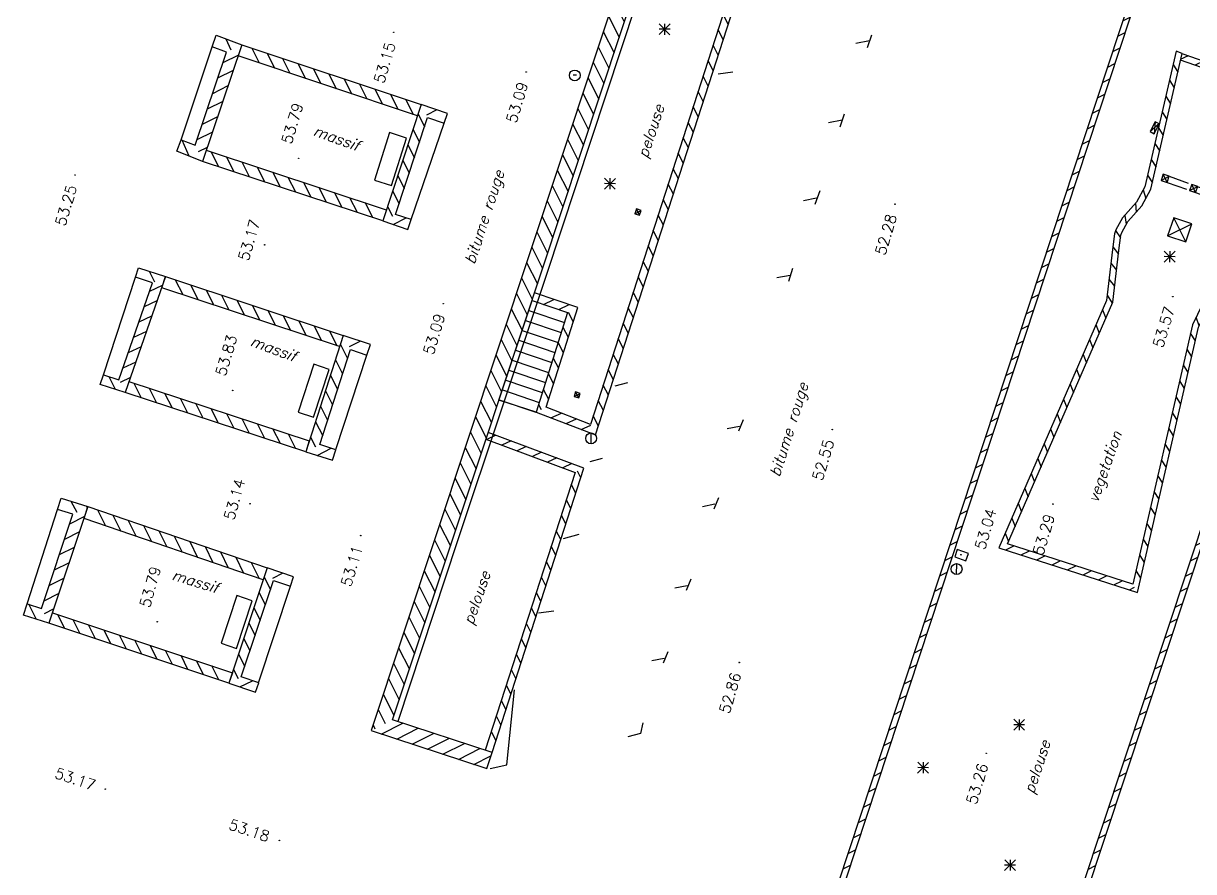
# Model space of a CAD drawing. Extents: x 661856 to 662117, y 6866905 to 6867165.
# Drawn here: x 661993.68 to 662036.92, y 6866997.62 to 6867028.97 of the extents above; entities that cross this region are included whole.
import ezdxf
from ezdxf.enums import TextEntityAlignment as Align

# ---------------------------------------------------------------- set-up
doc = ezdxf.new("R2010")
doc.units = 0
for name, pattern in [('CONTINU', [0]), ('PARALLEL', [0]), ('USTATION2', [1, 0.75, -0.25])]:
    doc.linetypes.add(name, pattern=pattern)
doc.layers.get('0').update_dxf_attribs({"linetype": 'CONTINUOUS'})
for name, color, linetype in [('ARBRES', 3, 'CONTINU'), ('BORDURE', 7, 'CONTINU'), ('COTE_ALTI', 8, 'CONTINU'), ('ESCALIER', 7, 'CONTINU'), ('LIGNE_DIVERS', 7, 'CONTINU'), ('MARQ-SOL', 6, 'CONTINU'), ('MUR', 7, 'CONTINU'), ('NOM_DE_VOIE', 7, 'CONTINU'), ('OBJET_DIVERS', 6, 'CONTINU'), ('OBJET_EAU', 4, 'CONTINU'), ('OUVRAGE_ART_DA', 7, 'CONTINU'), ('OUVRAGE_ART_PI', 7, 'CONTINU'), ('SIGNAL-VERTICA', 6, 'CONTINU')]:
    doc.layers.add(name, color=color, linetype=linetype)
doc.styles.add('COMPLEX', font='COMPLEX')
doc.styles.add('ITALIC', font='italic.shx', dxfattribs={"height": 0.6})
doc.styles.get("Standard").update_dxf_attribs({"font": 'ARIALUNI.ttf', "height": 2})

# ---------------------------------------------------------------- blocks, each defined once
blk = doc.blocks.new('*X91')
at = {"layer": 'LIGNE_DIVERS', "color": 7, "linetype": 'CONTINU'}
for p, q in [((610675.058, 133533), (610675.239, 133532.717)), ((610675.61, 133533.326), (610675.319, 133533.183)), ((610676.179, 133533.134), (610675.878, 133532.985)), ((610676.747, 133532.941), (610676.446, 133532.793)), ((610677.315, 133532.749), (610677.014, 133532.6)), ((610677.883, 133532.556), (610677.583, 133532.408)), ((610674.929, 133532.414), (610675.109, 133532.131)), ((610678.452, 133532.363), (610678.151, 133532.215)), ((610679.02, 133532.171), (610678.719, 133532.022)), ((610674.8, 133531.828), (610674.98, 133531.546)), ((610679.212, 133531.623), (610679.102, 133531.912)), ((610674.67, 133531.242), (610674.85, 133530.96)), ((610678.965, 133531.076), (610678.846, 133531.389)), ((610678.719, 133530.529), (610678.6, 133530.842)), ((610674.541, 133530.656), (610674.721, 133530.374)), ((610674.411, 133530.071), (610674.592, 133529.788)), ((610678.473, 133529.981), (610678.354, 133530.295)), ((610678.227, 133529.434), (610678.108, 133529.748)), ((610674.282, 133529.485), (610674.462, 133529.202)), ((610677.981, 133528.887), (610677.862, 133529.2)), ((610674.152, 133528.899), (610674.333, 133528.616)), ((610677.735, 133528.34), (610677.616, 133528.653)), ((610673.997, 133528.357), (610674.094, 133528.036)), ((610673.716, 133527.859), (610673.738, 133527.525)), ((610677.539, 133527.799), (610677.364, 133528.085)), ((610673.321, 133527.407), (610673.381, 133527.077)), ((610677.442, 133527.239), (610677.223, 133527.501)), ((610672.988, 133526.848), (610673.173, 133526.57)), ((610677.444, 133526.639), (610677.206, 133526.875)), ((610672.89, 133526.241), (610673.098, 133525.977)), ((610677.444, 133526.024), (610677.209, 133526.275)), ((610672.823, 133525.642), (610673.033, 133525.38)), ((610677.346, 133525.415), (610677.163, 133525.693)), ((610677.04, 133524.867), (610676.95, 133525.19)), ((610672.758, 133525.045), (610672.968, 133524.784)), ((610672.693, 133524.449), (610672.888, 133524.156)), ((610676.689, 133524.361), (610676.646, 133524.693)), ((610672.528, 133523.914), (610672.653, 133523.603)), ((610676.365, 133523.889), (610676.28, 133524.218)), ((610676.108, 133523.347), (610675.995, 133523.663)), ((610672.293, 133523.362), (610672.419, 133523.051)), ((610675.974, 133522.791), (610675.793, 133523.074)), ((610672.059, 133522.81), (610672.184, 133522.499)), ((610671.824, 133522.258), (610671.95, 133521.947)), ((610675.844, 133522.205), (610675.664, 133522.488)), ((610675.715, 133521.619), (610675.534, 133521.902)), ((610671.59, 133521.705), (610671.715, 133521.394)), ((610675.585, 133521.034), (610675.405, 133521.316)), ((610671.355, 133521.153), (610671.48, 133520.842)), ((610671.12, 133520.601), (610671.246, 133520.29)), ((610675.456, 133520.448), (610675.275, 133520.73)), ((610670.886, 133520.049), (610671.011, 133519.738)), ((610675.326, 133519.862), (610675.146, 133520.144)), ((610675.197, 133519.276), (610675.016, 133519.559)), ((610670.651, 133519.496), (610670.777, 133519.185)), ((610670.416, 133518.944), (610670.542, 133518.633)), ((610675.067, 133518.69), (610674.887, 133518.973)), ((610670.182, 133518.392), (610670.307, 133518.081)), ((610674.938, 133518.104), (610674.757, 133518.387)), ((610669.947, 133517.84), (610670.073, 133517.529)), ((610674.808, 133517.518), (610674.628, 133517.801)), ((610669.713, 133517.287), (610669.838, 133516.977)), ((610674.679, 133516.933), (610674.498, 133517.215)), ((610669.478, 133516.735), (610669.604, 133516.424)), ((610674.549, 133516.347), (610674.369, 133516.629)), ((610669.243, 133516.183), (610669.369, 133515.872)), ((610674.42, 133515.761), (610674.239, 133516.043)), ((610669.009, 133515.631), (610669.134, 133515.32)), ((610674.29, 133515.175), (610674.11, 133515.458)), ((610669.033, 133515.005), (610669.33, 133515.16)), ((610669.606, 133514.825), (610669.903, 133514.98)), ((610670.178, 133514.645), (610670.475, 133514.801)), ((610674.161, 133514.589), (610673.98, 133514.872)), ((610670.751, 133514.466), (610671.048, 133514.621)), ((610671.323, 133514.286), (610671.62, 133514.441)), ((610671.896, 133514.106), (610672.193, 133514.262)), ((610672.468, 133513.927), (610672.765, 133514.082)), ((610674.031, 133514.003), (610673.851, 133514.286)), ((610673.04, 133513.747), (610673.338, 133513.902)), ((610673.613, 133513.567), (610673.802, 133513.666))]:
    blk.add_line(p, q, dxfattribs=at)
blk = doc.blocks.new('*X135')
at = {"layer": 'MUR', "color": 7, "linetype": 'CONTINU'}
for p, q in [((610662.563, 133546.935), (610662.376, 133547.292)), ((610662.383, 133546.362), (610662.188, 133546.737)), ((610662.204, 133545.79), (610662.008, 133546.164)), ((610662.024, 133545.218), (610661.828, 133545.592)), ((610661.844, 133544.645), (610661.649, 133545.019)), ((610661.665, 133544.073), (610661.469, 133544.447)), ((610661.485, 133543.5), (610661.29, 133543.874)), ((610661.306, 133542.928), (610661.11, 133543.302)), ((610661.126, 133542.355), (610660.931, 133542.729)), ((610660.947, 133541.783), (610660.751, 133542.157)), ((610660.767, 133541.21), (610660.571, 133541.584)), ((610660.587, 133540.638), (610660.392, 133541.012)), ((610660.408, 133540.065), (610660.212, 133540.439)), ((610660.228, 133539.493), (610660.033, 133539.867)), ((610660.049, 133538.92), (610659.853, 133539.294)), ((610659.869, 133538.348), (610659.674, 133538.722)), ((610659.69, 133537.775), (610659.494, 133538.149)), ((610659.51, 133537.203), (610659.314, 133537.577)), ((610659.33, 133536.63), (610659.135, 133537.004)), ((610659.151, 133536.058), (610658.955, 133536.432)), ((610658.971, 133535.485), (610658.776, 133535.859)), ((610658.792, 133534.913), (610658.596, 133535.287)), ((610658.612, 133534.34), (610658.417, 133534.714)), ((610658.433, 133533.768), (610658.237, 133534.142)), ((610658.253, 133533.195), (610658.057, 133533.569)), ((610658.073, 133532.623), (610657.878, 133532.997)), ((610657.894, 133532.05), (610657.698, 133532.424)), ((610657.714, 133531.478), (610657.519, 133531.852)), ((610657.535, 133530.905), (610657.339, 133531.279)), ((610657.355, 133530.333), (610657.16, 133530.707)), ((610657.176, 133529.76), (610656.98, 133530.134)), ((610656.996, 133529.188), (610656.8, 133529.562)), ((610656.816, 133528.615), (610656.621, 133528.989)), ((610656.637, 133528.043), (610656.441, 133528.417)), ((610656.457, 133527.47), (610656.262, 133527.844)), ((610656.278, 133526.898), (610656.082, 133527.272)), ((610656.098, 133526.325), (610655.903, 133526.699)), ((610655.919, 133525.753), (610655.723, 133526.127)), ((610655.739, 133525.18), (610655.543, 133525.554)), ((610655.559, 133524.608), (610655.364, 133524.982)), ((610655.38, 133524.035), (610655.184, 133524.409)), ((610651.871, 133523.933), (610652.248, 133524.124)), ((610652.441, 133523.746), (610652.818, 133523.937)), ((610652.788, 133523.651), (610652.974, 133523.3)), ((610655.2, 133523.463), (610655.005, 133523.837)), ((610652.6, 133523.1), (610652.797, 133522.727)), ((610655.021, 133522.89), (610654.825, 133523.264)), ((610654.841, 133522.318), (610654.646, 133522.692)), ((610652.423, 133522.527), (610652.62, 133522.154)), ((610652.246, 133521.954), (610652.443, 133521.58)), ((610654.662, 133521.745), (610654.466, 133522.119)), ((610652.069, 133521.38), (610652.267, 133521.007)), ((610654.482, 133521.173), (610654.286, 133521.547)), ((610654.302, 133520.6), (610654.107, 133520.974)), ((610651.893, 133520.807), (610652.09, 133520.434)), ((610651.716, 133520.233), (610651.815, 133520.046)), ((610654.123, 133520.028), (610653.927, 133520.402)), ((610652.182, 133519.748), (610652.567, 133519.923)), ((610652.744, 133519.537), (610653.128, 133519.712)), ((610653.943, 133519.455), (610653.748, 133519.829)), ((610653.306, 133519.326), (610653.663, 133519.489))]:
    blk.add_line(p, q, dxfattribs=at)
blk = doc.blocks.new('*X136')
at = {"layer": 'MUR', "color": 7, "linetype": 'CONTINU'}
for p, q in [((610650.153, 133519.084), (610649.817, 133518.928)), ((610650.717, 133518.879), (610650.381, 133518.723)), ((610651.28, 133518.674), (610650.945, 133518.518)), ((610651.844, 133518.469), (610651.509, 133518.312)), ((610652.408, 133518.263), (610652.073, 133518.107)), ((610652.972, 133518.058), (610652.637, 133517.902)), ((610653.308, 133517.539), (610653.183, 133517.778)), ((610653.129, 133516.967), (610652.957, 133517.295)), ((610652.949, 133516.394), (610652.778, 133516.722)), ((610652.769, 133515.822), (610652.598, 133516.15)), ((610652.589, 133515.249), (610652.418, 133515.577)), ((610652.41, 133514.677), (610652.238, 133515.005)), ((610652.23, 133514.104), (610652.059, 133514.432)), ((610652.05, 133513.532), (610651.879, 133513.86)), ((610651.87, 133512.96), (610651.699, 133513.287)), ((610651.691, 133512.387), (610651.519, 133512.715)), ((610651.511, 133511.815), (610651.34, 133512.143)), ((610651.331, 133511.242), (610651.16, 133511.57)), ((610651.151, 133510.67), (610650.98, 133510.998)), ((610650.972, 133510.097), (610650.801, 133510.425)), ((610650.792, 133509.525), (610650.621, 133509.853)), ((610650.612, 133508.952), (610650.441, 133509.28)), ((610650.433, 133508.38), (610650.261, 133508.708)), ((610650.253, 133507.808), (610650.082, 133508.135))]:
    blk.add_line(p, q, dxfattribs=at)
blk = doc.blocks.new('*X137')
at = {"layer": 'MUR', "color": 7, "linetype": 'CONTINU'}
for p, q in [((610675.758, 133542.597), (610676.025, 133542.735)), ((610675.575, 133542.026), (610675.842, 133542.163)), ((610675.392, 133541.454), (610675.659, 133541.592)), ((610675.209, 133540.883), (610675.476, 133541.021)), ((610675.025, 133540.312), (610675.293, 133540.449)), ((610674.842, 133539.74), (610675.11, 133539.878)), ((610684.209, 133539.919), (610683.942, 133539.781)), ((610674.659, 133539.169), (610674.927, 133539.307)), ((610684.026, 133539.347), (610683.758, 133539.21)), ((610674.476, 133538.598), (610674.744, 133538.735)), ((610683.842, 133538.776), (610683.574, 133538.639)), ((610674.293, 133538.026), (610674.561, 133538.164)), ((610683.658, 133538.205), (610683.39, 133538.068)), ((610674.11, 133537.455), (610674.377, 133537.592)), ((610683.474, 133537.634), (610683.206, 133537.497)), ((610673.927, 133536.883), (610674.194, 133537.021)), ((610683.29, 133537.063), (610683.022, 133536.926)), ((610673.744, 133536.312), (610674.011, 133536.45)), ((610683.106, 133536.492), (610682.838, 133536.355)), ((610673.56, 133535.741), (610673.828, 133535.878)), ((610682.922, 133535.921), (610682.654, 133535.783)), ((610673.377, 133535.169), (610673.645, 133535.307)), ((610682.738, 133535.35), (610682.47, 133535.212)), ((610673.194, 133534.598), (610673.462, 133534.736)), ((610682.554, 133534.778), (610682.286, 133534.641)), ((610673.011, 133534.027), (610673.279, 133534.164)), ((610682.37, 133534.207), (610682.103, 133534.07)), ((610672.828, 133533.455), (610673.096, 133533.593)), ((610682.186, 133533.636), (610681.919, 133533.499)), ((610672.645, 133532.884), (610672.912, 133533.021)), ((610682.002, 133533.065), (610681.735, 133532.928)), ((610672.462, 133532.312), (610672.729, 133532.45)), ((610681.819, 133532.494), (610681.551, 133532.357)), ((610672.279, 133531.741), (610672.546, 133531.879)), ((610681.635, 133531.923), (610681.367, 133531.786)), ((610672.096, 133531.17), (610672.363, 133531.307)), ((610681.451, 133531.352), (610681.183, 133531.214)), ((610671.912, 133530.598), (610672.18, 133530.736)), ((610681.267, 133530.781), (610680.999, 133530.643)), ((610671.729, 133530.027), (610671.997, 133530.165)), ((610681.083, 133530.21), (610680.815, 133530.072)), ((610671.546, 133529.456), (610671.814, 133529.593)), ((610680.899, 133529.638), (610680.631, 133529.501)), ((610680.715, 133529.067), (610680.447, 133528.93)), ((610671.363, 133528.884), (610671.631, 133529.022)), ((610671.18, 133528.313), (610671.448, 133528.45)), ((610680.531, 133528.496), (610680.263, 133528.359)), ((610670.997, 133527.741), (610671.264, 133527.879)), ((610680.347, 133527.925), (610680.079, 133527.788)), ((610680.163, 133527.354), (610679.895, 133527.217)), ((610670.814, 133527.17), (610671.081, 133527.308)), ((610670.631, 133526.599), (610670.898, 133526.736)), ((610679.979, 133526.783), (610679.712, 133526.646)), ((610670.447, 133526.027), (610670.715, 133526.165)), ((610679.795, 133526.212), (610679.528, 133526.074)), ((610679.611, 133525.641), (610679.344, 133525.503)), ((610670.264, 133525.456), (610670.532, 133525.594)), ((610670.081, 133524.885), (610670.349, 133525.022)), ((610679.428, 133525.07), (610679.16, 133524.932)), ((610669.898, 133524.313), (610670.166, 133524.451)), ((610679.244, 133524.498), (610678.976, 133524.361)), ((610669.715, 133523.742), (610669.983, 133523.879)), ((610679.06, 133523.927), (610678.792, 133523.79)), ((610669.532, 133523.17), (610669.799, 133523.308)), ((610678.876, 133523.356), (610678.608, 133523.219)), ((610669.349, 133522.599), (610669.616, 133522.737)), ((610678.692, 133522.785), (610678.424, 133522.648)), ((610669.166, 133522.028), (610669.433, 133522.165)), ((610678.508, 133522.214), (610678.24, 133522.077)), ((610668.982, 133521.456), (610669.25, 133521.594)), ((610678.324, 133521.643), (610678.056, 133521.506)), ((610668.799, 133520.885), (610669.067, 133521.023)), ((610678.14, 133521.072), (610677.872, 133520.934)), ((610668.616, 133520.314), (610668.884, 133520.451)), ((610677.956, 133520.501), (610677.688, 133520.363)), ((610668.433, 133519.742), (610668.701, 133519.88)), ((610677.772, 133519.929), (610677.505, 133519.792)), ((610668.25, 133519.171), (610668.518, 133519.309)), ((610677.588, 133519.358), (610677.321, 133519.221)), ((610668.067, 133518.599), (610668.334, 133518.737)), ((610677.404, 133518.787), (610677.137, 133518.65)), ((610667.884, 133518.028), (610668.151, 133518.166)), ((610677.221, 133518.216), (610676.953, 133518.079)), ((610667.701, 133517.457), (610667.968, 133517.594)), ((610677.037, 133517.645), (610676.769, 133517.508)), ((610667.518, 133516.885), (610667.785, 133517.023)), ((610676.853, 133517.074), (610676.585, 133516.937)), ((610667.334, 133516.314), (610667.602, 133516.452)), ((610676.669, 133516.503), (610676.401, 133516.365)), ((610667.151, 133515.743), (610667.419, 133515.88)), ((610676.485, 133515.932), (610676.217, 133515.794)), ((610666.968, 133515.171), (610667.236, 133515.309)), ((610676.301, 133515.361), (610676.033, 133515.223)), ((610666.785, 133514.6), (610667.053, 133514.738)), ((610676.117, 133514.789), (610675.849, 133514.652)), ((610666.602, 133514.028), (610666.87, 133514.166)), ((610675.933, 133514.218), (610675.665, 133514.081)), ((610666.419, 133513.457), (610666.686, 133513.595)), ((610675.749, 133513.647), (610675.481, 133513.51)), ((610675.565, 133513.076), (610675.297, 133512.939)), ((610666.236, 133512.886), (610666.503, 133513.023)), ((610666.053, 133512.314), (610666.32, 133512.452)), ((610675.381, 133512.505), (610675.114, 133512.368)), ((610665.869, 133511.743), (610666.137, 133511.881)), ((610675.197, 133511.934), (610674.93, 133511.797)), ((610675.013, 133511.363), (610674.746, 133511.225)), ((610665.686, 133511.172), (610665.954, 133511.309)), ((610665.503, 133510.6), (610665.771, 133510.738)), ((610674.83, 133510.792), (610674.562, 133510.654)), ((610665.32, 133510.029), (610665.588, 133510.167)), ((610674.646, 133510.221), (610674.378, 133510.083)), ((610674.462, 133509.649), (610674.194, 133509.512)), ((610665.137, 133509.457), (610665.405, 133509.595)), ((610664.954, 133508.886), (610665.221, 133509.024)), ((610674.278, 133509.078), (610674.01, 133508.941)), ((610664.771, 133508.315), (610665.038, 133508.452)), ((610674.094, 133508.507), (610673.826, 133508.37)), ((610664.588, 133507.743), (610664.855, 133507.881)), ((610673.91, 133507.936), (610673.642, 133507.799)), ((610664.405, 133507.172), (610664.672, 133507.31)), ((610673.726, 133507.365), (610673.458, 133507.228)), ((610664.221, 133506.601), (610664.489, 133506.738)), ((610673.542, 133506.794), (610673.274, 133506.656)), ((610664.038, 133506.029), (610664.306, 133506.167)), ((610673.358, 133506.223), (610673.09, 133506.085)), ((610663.855, 133505.458), (610664.123, 133505.596)), ((610673.174, 133505.652), (610672.907, 133505.514)), ((610663.672, 133504.886), (610663.94, 133505.024)), ((610672.99, 133505.08), (610672.723, 133504.943)), ((610663.489, 133504.315), (610663.756, 133504.453)), ((610672.806, 133504.509), (610672.539, 133504.372)), ((610663.306, 133503.744), (610663.573, 133503.881)), ((610672.623, 133503.938), (610672.355, 133503.801)), ((610663.123, 133503.172), (610663.39, 133503.31)), ((610672.439, 133503.367), (610672.171, 133503.23)), ((610663.164, 133502.547), (610663.09, 133502.692)), ((610672.255, 133502.796), (610671.987, 133502.659)), ((610663.735, 133502.362), (610663.598, 133502.63)), ((610664.306, 133502.178), (610664.169, 133502.446)), ((610664.876, 133501.993), (610664.739, 133502.261)), ((610665.447, 133501.808), (610665.31, 133502.076)), ((610666.018, 133501.623), (610665.881, 133501.891)), ((610672.071, 133502.225), (610671.803, 133502.088)), ((610666.589, 133501.439), (610666.452, 133501.707)), ((610667.16, 133501.254), (610667.023, 133501.522)), ((610671.887, 133501.654), (610671.619, 133501.516)), ((610667.731, 133501.069), (610667.594, 133501.337)), ((610668.301, 133500.884), (610668.165, 133501.152)), ((610668.872, 133500.7), (610668.735, 133500.968)), ((610671.703, 133501.083), (610671.435, 133500.945)), ((610669.443, 133500.515), (610669.306, 133500.783)), ((610670.014, 133500.33), (610669.877, 133500.598)), ((610670.585, 133500.145), (610670.448, 133500.413)), ((610671.156, 133499.96), (610671.019, 133500.228)), ((610671.519, 133500.512), (610671.251, 133500.374))]:
    blk.add_line(p, q, dxfattribs=at)
blk = doc.blocks.new('*X168')
at = {"layer": 'MUR', "color": 7, "linetype": 'CONTINU'}
for p, q in [((610658.598, 133548.32), (610659.001, 133547.532)), ((610658.414, 133547.749), (610658.817, 133546.961)), ((610658.23, 133547.178), (610658.633, 133546.39)), ((610658.046, 133546.607), (610658.449, 133545.819)), ((610657.862, 133546.036), (610658.265, 133545.248)), ((610657.678, 133545.464), (610658.081, 133544.676)), ((610657.494, 133544.893), (610657.897, 133544.105)), ((610657.31, 133544.322), (610657.713, 133543.534)), ((610657.126, 133543.751), (610657.529, 133542.963)), ((610656.942, 133543.18), (610657.345, 133542.392)), ((610656.758, 133542.609), (610657.161, 133541.821)), ((610656.574, 133542.038), (610656.977, 133541.25)), ((610656.39, 133541.467), (610656.793, 133540.679)), ((610656.206, 133540.896), (610656.609, 133540.108)), ((610656.022, 133540.325), (610656.425, 133539.537)), ((610655.838, 133539.754), (610656.241, 133538.966)), ((610655.654, 133539.182), (610656.057, 133538.394)), ((610655.47, 133538.611), (610655.873, 133537.823)), ((610655.286, 133538.04), (610655.689, 133537.252)), ((610655.102, 133537.469), (610655.505, 133536.681)), ((610654.918, 133536.898), (610655.321, 133536.11)), ((610654.734, 133536.327), (610655.137, 133535.539)), ((610654.549, 133535.756), (610654.953, 133534.968)), ((610654.365, 133535.185), (610654.769, 133534.397)), ((610654.181, 133534.614), (610654.585, 133533.826)), ((610653.997, 133534.043), (610654.401, 133533.255)), ((610653.813, 133533.472), (610654.217, 133532.684)), ((610653.629, 133532.901), (610654.033, 133532.113)), ((610653.445, 133532.33), (610653.849, 133531.541)), ((610653.261, 133531.758), (610653.665, 133530.97)), ((610653.077, 133531.187), (610653.481, 133530.399)), ((610652.893, 133530.616), (610653.297, 133529.828)), ((610652.709, 133530.045), (610653.113, 133529.257)), ((610652.525, 133529.474), (610652.929, 133528.686)), ((610652.341, 133528.903), (610652.745, 133528.115)), ((610652.157, 133528.332), (610652.561, 133527.544)), ((610651.973, 133527.761), (610652.377, 133526.973)), ((610651.789, 133527.19), (610652.193, 133526.402)), ((610651.605, 133526.619), (610652.009, 133525.831)), ((610651.421, 133526.048), (610651.825, 133525.26)), ((610651.237, 133525.477), (610651.64, 133524.689)), ((610651.053, 133524.906), (610651.456, 133524.118)), ((610650.868, 133524.334), (610651.272, 133523.546)), ((610650.684, 133523.763), (610651.088, 133522.975)), ((610650.5, 133523.192), (610650.904, 133522.404)), ((610650.316, 133522.621), (610650.72, 133521.833)), ((610650.132, 133522.05), (610650.536, 133521.262)), ((610649.948, 133521.479), (610650.352, 133520.691)), ((610649.764, 133520.908), (610650.168, 133520.12)), ((610649.58, 133520.337), (610649.984, 133519.549)), ((610649.396, 133519.766), (610649.8, 133518.978)), ((610649.212, 133519.195), (610649.616, 133518.407)), ((610649.028, 133518.624), (610649.431, 133517.836)), ((610648.843, 133518.053), (610649.247, 133517.265)), ((610648.659, 133517.482), (610649.062, 133516.694)), ((610648.474, 133516.911), (610648.877, 133516.123)), ((610648.29, 133516.34), (610648.693, 133515.552)), ((610648.105, 133515.77), (610648.508, 133514.981)), ((610647.921, 133515.199), (610648.324, 133514.41)), ((610647.736, 133514.628), (610648.139, 133513.839)), ((610647.551, 133514.057), (610647.955, 133513.268)), ((610647.367, 133513.486), (610647.77, 133512.698)), ((610647.182, 133512.915), (610647.585, 133512.127)), ((610646.998, 133512.344), (610647.401, 133511.556)), ((610646.813, 133511.773), (610647.216, 133510.985)), ((610646.629, 133511.202), (610647.032, 133510.414)), ((610646.444, 133510.631), (610646.847, 133509.843)), ((610646.259, 133510.06), (610646.663, 133509.272)), ((610646.075, 133509.49), (610646.478, 133508.701)), ((610645.89, 133508.919), (610646.157, 133508.397)), ((610645.706, 133508.348), (610645.78, 133508.203)), ((610646.015, 133508.008), (610646.802, 133508.414)), ((610646.586, 133507.825), (610647.373, 133508.232)), ((610647.158, 133507.643), (610647.945, 133508.049)), ((610647.73, 133507.461), (610648.516, 133507.867)), ((610648.301, 133507.278), (610649.088, 133507.684)), ((610648.873, 133507.096), (610649.66, 133507.502)), ((610649.444, 133506.913), (610650.074, 133507.239))]:
    blk.add_line(p, q, dxfattribs=at)
blk = doc.blocks.new('*X169')
at = {"layer": 'MUR', "color": 7, "linetype": 'CONTINU'}
for p, q in [((610634.284, 133511.804), (610634.022, 133512.314)), ((610634.855, 133511.62), (610634.594, 133512.13)), ((610635.426, 133511.436), (610635.165, 133511.946)), ((610635.997, 133511.252), (610635.736, 133511.762)), ((610636.568, 133511.068), (610636.307, 133511.578)), ((610637.139, 133510.884), (610636.878, 133511.394)), ((610637.71, 133510.7), (610637.449, 133511.21)), ((610638.281, 133510.516), (610638.02, 133511.026)), ((610638.852, 133510.332), (610638.591, 133510.842)), ((610639.423, 133510.148), (610639.162, 133510.658)), ((610639.994, 133509.964), (610639.733, 133510.474))]:
    blk.add_line(p, q, dxfattribs=at)
blk = doc.blocks.new('*X170')
at = {"layer": 'MUR', "color": 7, "linetype": 'CONTINU'}
for p, q in [((610641.64, 133513.773), (610641.872, 133513.319)), ((610642.327, 133513.916), (610641.943, 133513.725)), ((610641.456, 133513.202), (610641.688, 133512.748)), ((610641.271, 133512.631), (610641.504, 133512.177)), ((610641.087, 133512.06), (610641.319, 133511.606)), ((610640.902, 133511.489), (610641.135, 133511.035)), ((610640.718, 133510.918), (610640.95, 133510.464)), ((610640.534, 133510.347), (610640.705, 133510.012)), ((610640.777, 133509.708), (610641.233, 133509.937))]:
    blk.add_line(p, q, dxfattribs=at)
blk = doc.blocks.new('*X171')
at = {"layer": 'MUR', "color": 7, "linetype": 'CONTINU'}
for p, q in [((610635.458, 133516.201), (610635.753, 133515.612)), ((610636.028, 133516.012), (610636.323, 133515.423)), ((610636.597, 133515.823), (610636.892, 133515.234)), ((610637.166, 133515.633), (610637.461, 133515.044)), ((610637.736, 133515.444), (610638.031, 133514.855)), ((610638.305, 133515.255), (610638.6, 133514.666)), ((610638.875, 133515.066), (610639.17, 133514.477)), ((610639.444, 133514.876), (610639.739, 133514.287)), ((610640.013, 133514.687), (610640.308, 133514.098)), ((610640.583, 133514.498), (610640.878, 133513.909)), ((610641.152, 133514.308), (610641.447, 133513.72))]:
    blk.add_line(p, q, dxfattribs=at)
blk = doc.blocks.new('*X172')
at = {"layer": 'MUR', "color": 7, "linetype": 'CONTINU'}
for p, q in [((610634.473, 133516.512), (610634.69, 133516.104)), ((610635.047, 133516.337), (610635.066, 133516.299)), ((610634.984, 133515.95), (610634.429, 133515.667)), ((610634.798, 133515.379), (610634.243, 133515.096)), ((610634.613, 133514.808), (610634.058, 133514.525)), ((610634.428, 133514.238), (610633.872, 133513.955)), ((610634.242, 133513.667), (610633.687, 133513.384)), ((610634.057, 133513.096), (610633.501, 133512.813)), ((610633.243, 133512.137), (610632.956, 133512.69)), ((610633.871, 133512.526), (610633.517, 133512.345))]:
    blk.add_line(p, q, dxfattribs=at)
blk = doc.blocks.new('*X173')
at = {"layer": 'MUR', "color": 7, "linetype": 'CONTINU'}
for p, q in [((610637.049, 133520.348), (610636.771, 133520.886)), ((610637.621, 133520.166), (610637.342, 133520.704)), ((610638.192, 133519.983), (610637.914, 133520.522)), ((610638.764, 133519.801), (610638.486, 133520.34)), ((610639.335, 133519.619), (610639.057, 133520.157)), ((610639.907, 133519.437), (610639.629, 133519.975)), ((610640.479, 133519.254), (610640.201, 133519.793)), ((610641.05, 133519.072), (610640.772, 133519.611)), ((610641.622, 133518.89), (610641.344, 133519.428)), ((610642.194, 133518.708), (610641.916, 133519.246)), ((610642.765, 133518.525), (610642.487, 133519.064))]:
    blk.add_line(p, q, dxfattribs=at)
blk = doc.blocks.new('*X174')
at = {"layer": 'MUR', "color": 7, "linetype": 'CONTINU'}
for p, q in [((610644.381, 133522.391), (610644.651, 133521.875)), ((610645.119, 133522.517), (610644.701, 133522.307)), ((610644.202, 133521.819), (610644.472, 133521.302)), ((610644.022, 133521.246), (610644.293, 133520.73)), ((610643.843, 133520.673), (610644.113, 133520.157)), ((610643.664, 133520.101), (610643.934, 133519.585)), ((610643.485, 133519.528), (610643.755, 133519.012)), ((610643.305, 133518.956), (610643.493, 133518.598)), ((610643.556, 133518.279), (610644.07, 133518.554))]:
    blk.add_line(p, q, dxfattribs=at)
blk = doc.blocks.new('*X175')
at = {"layer": 'MUR', "color": 7, "linetype": 'CONTINU'}
for p, q in [((610638.257, 133524.73), (610638.539, 133524.18)), ((610638.828, 133524.546), (610639.11, 133523.996)), ((610639.399, 133524.363), (610639.681, 133523.813)), ((610639.97, 133524.179), (610640.252, 133523.629)), ((610640.541, 133523.995), (610640.824, 133523.445)), ((610641.113, 133523.812), (610641.395, 133523.262)), ((610641.684, 133523.628), (610641.966, 133523.078)), ((610642.255, 133523.444), (610642.537, 133522.894)), ((610642.826, 133523.261), (610643.109, 133522.711)), ((610643.397, 133523.077), (610643.68, 133522.527)), ((610643.969, 133522.893), (610644.251, 133522.343))]:
    blk.add_line(p, q, dxfattribs=at)
blk = doc.blocks.new('*X176')
at = {"layer": 'MUR', "color": 7, "linetype": 'CONTINU'}
for p, q in [((610637.293, 133525.036), (610637.496, 133524.646)), ((610637.781, 133524.516), (610637.311, 133524.283)), ((610637.589, 133523.947), (610637.12, 133523.714)), ((610637.398, 133523.379), (610636.929, 133523.146)), ((610637.207, 133522.81), (610636.737, 133522.577)), ((610637.015, 133522.241), (610636.546, 133522.008)), ((610636.824, 133521.673), (610636.354, 133521.44)), ((610636.089, 133520.656), (610635.851, 133521.123)), ((610636.632, 133521.104), (610636.254, 133520.916))]:
    blk.add_line(p, q, dxfattribs=at)
blk = doc.blocks.new('*X177')
at = {"layer": 'MUR', "color": 7, "linetype": 'CONTINU'}
for p, q in [((610639.827, 133528.92), (610639.546, 133529.467)), ((610640.399, 133528.736), (610640.118, 133529.283)), ((610640.97, 133528.552), (610640.689, 133529.099)), ((610641.541, 133528.368), (610641.26, 133528.916)), ((610642.112, 133528.185), (610641.831, 133528.732)), ((610642.683, 133528.001), (610642.402, 133528.548)), ((610643.254, 133527.817), (610642.974, 133528.365)), ((610643.826, 133527.634), (610643.545, 133528.181)), ((610644.397, 133527.45), (610644.116, 133527.997)), ((610644.968, 133527.266), (610644.687, 133527.813)), ((610645.539, 133527.083), (610645.258, 133527.63))]:
    blk.add_line(p, q, dxfattribs=at)
blk = doc.blocks.new('*X178')
at = {"layer": 'MUR', "color": 7, "linetype": 'CONTINU'}
for p, q in [((610647.176, 133530.934), (610647.421, 133530.458)), ((610647.875, 133531.084), (610647.485, 133530.888)), ((610646.993, 133530.363), (610647.238, 133529.887)), ((610646.81, 133529.791), (610647.055, 133529.315)), ((610646.627, 133529.22), (610646.872, 133528.744)), ((610646.444, 133528.649), (610646.689, 133528.172)), ((610646.261, 133528.077), (610646.506, 133527.601)), ((610646.078, 133527.506), (610646.262, 133527.149)), ((610646.296, 133526.84), (610646.773, 133527.085))]:
    blk.add_line(p, q, dxfattribs=at)
blk = doc.blocks.new('*X179')
at = {"layer": 'MUR', "color": 7, "linetype": 'CONTINU'}
for p, q in [((610641.01, 133533.314), (610641.29, 133532.765)), ((610641.581, 133533.129), (610641.861, 133532.579)), ((610642.151, 133532.944), (610642.432, 133532.394)), ((610642.722, 133532.759), (610643.003, 133532.209)), ((610643.293, 133532.574), (610643.573, 133532.024)), ((610643.864, 133532.389), (610644.144, 133531.839)), ((610644.434, 133532.204), (610644.715, 133531.654)), ((610645.005, 133532.019), (610645.286, 133531.469)), ((610645.576, 133531.834), (610645.856, 133531.284)), ((610646.147, 133531.648), (610646.427, 133531.099)), ((610646.717, 133531.463), (610646.998, 133530.914))]:
    blk.add_line(p, q, dxfattribs=at)
blk = doc.blocks.new('*X180')
at = {"layer": 'MUR', "color": 7, "linetype": 'CONTINU'}
for p, q in [((610640.052, 133533.648), (610640.245, 133533.236)), ((610640.616, 133533.443), (610640.626, 133533.422)), ((610640.52, 133533.045), (610639.948, 133532.756)), ((610640.333, 133532.475), (610639.761, 133532.186)), ((610640.146, 133531.905), (610639.574, 133531.616)), ((610639.959, 133531.335), (610639.387, 133531.046)), ((610639.772, 133530.765), (610639.2, 133530.476)), ((610639.584, 133530.195), (610639.012, 133529.906)), ((610638.729, 133529.302), (610638.466, 133529.887)), ((610639.397, 133529.625), (610639.065, 133529.457))]:
    blk.add_line(p, q, dxfattribs=at)
blk = doc.blocks.new('P21200')
blk.add_line((0, -1), (0, 1))
blk.add_circle((0, 0), 1)
blk = doc.blocks.new('P21100', base_point=(1, 1))
blk.add_circle((1, 1), 1)
blk.add_text('-', height=2.15).set_placement((0.5, 0.25), (1.5, 0.25), align=Align.ALIGNED)
blk = doc.blocks.new('P30500')
at = {"color": 0}
blk.add_circle((0, 0), 0.05, dxfattribs=at)
blk.add_attdef('COTE30500', text='', height=0.3).set_placement((-0.3, -0.15), align=Align.RIGHT)
blk = doc.blocks.new('P30300')
at = {"color": 0}
blk.add_circle((0, 0), 0.05, dxfattribs=at)
blk.add_attdef('COTE30300', (0.3, -0.6), '', height=0.3)
blk = doc.blocks.new('P30100')
at = {"color": 0}
blk.add_circle((0, 0), 0.05, dxfattribs=at)
blk.add_attdef('COTE30100', (0.3, 0.3), '', height=0.3)
blk = doc.blocks.new('P30700')
at = {"color": 0}
blk.add_circle((0, 0), 0.05, dxfattribs=at)
blk.add_attdef('COTE30700', text='', height=0.3).set_placement((0, 0.3), align=Align.CENTER)
blk = doc.blocks.new('P23000')
at = {"color": 3}
for p, q in [((-1, 1), (1, -1)), ((1, 1), (-1, -1)), ((1, 0), (-1, 0)), ((0, 1), (0, -1))]:
    blk.add_line(p, q, dxfattribs=at)
blk = doc.blocks.new('P29600')
blk.add_lwpolyline([(0, 0), (1, 0), (1, 1), (0, 1), (0, 0), (1, 1), (0, 1), (1, 0)])
blk = doc.blocks.new('P23800')
for p, q in [((0, 0.497), (0, 0)), ((0.999, 0.497), (0, 0.497)), ((0.999, 0), (0.999, 0.497)), ((0, 0), (0.999, 0))]:
    blk.add_line(p, q)
blk = doc.blocks.new('P20900')
for p, q in [((0.999, 0), (0, 0.497)), ((0, 0), (0.999, 0.497)), ((0, 0.497), (0, 0)), ((0.999, 0.497), (0, 0.497)), ((0, 0), (0.999, 0)), ((0.999, 0), (0.999, 0.497))]:
    blk.add_line(p, q)

msp = doc.modelspace()

# ---------------------------------------------------------------- linework, layer by layer
at = {"layer": 'BORDURE', "color": 7, "linetype": 'CONTINUOUS'}
for points in [[(662007.52, 6867003.187), (662009.716, 6867009.816), (662013, 6867019.665), (662020.737, 6867043.06)], [(661999.506, 6867024.663), (662000.655, 6867028.101)], [(662008.004, 6867021.715), (662009.227, 6867025.276)], [(661996.636, 6867015.979), (661997.82, 6867019.584)], [(662005.224, 6867013.218), (662006.366, 6867016.703)], [(661993.811, 6867007.521), (661994.934, 6867011.005)], [(662002.368, 6867004.596), (662003.545, 6867008.167)]]:
    msp.add_lwpolyline(points, dxfattribs=at)
at = {"layer": 'ESCALIER', "color": 7, "linetype": 'CONTINU'}
for p, q in [((662011.25, 6867015.039), (662012.47, 6867018.725)), ((662012.348, 6867018.358), (662013.669, 6867017.913)), ((662012.47, 6867018.725), (662013.786, 6867018.282)), ((662012.227, 6867017.991), (662013.552, 6867017.544)), ((662013.786, 6867018.282), (662012.618, 6867014.606)), ((662012.105, 6867017.623), (662013.435, 6867017.176)), ((662011.984, 6867017.256), (662013.317, 6867016.807)), ((662011.862, 6867016.889), (662013.2, 6867016.439)), ((662011.741, 6867016.522), (662013.083, 6867016.07)), ((662011.498, 6867015.788), (662012.849, 6867015.333)), ((662011.619, 6867016.155), (662012.966, 6867015.701)), ((662011.376, 6867015.42), (662012.732, 6867014.964)), ((662012.618, 6867014.606), (662011.25, 6867015.039)), ((662011.255, 6867015.053), (662012.615, 6867014.596))]:
    msp.add_line(p, q, dxfattribs=at)
at = {"layer": 'LIGNE_DIVERS', "color": 7, "linetype": 'CONTINUOUS'}
for points in [[(662035.118, 6867022.932), (662034.81, 6867022.366), (662034.295, 6867021.787), (662034.041, 6867021.337), (662033.998, 6867021.185), (662033.917, 6867020.609), (662033.695, 6867018.723), (662029.723, 6867009.59), (662034.846, 6867007.935), (662037.103, 6867017.747), (662037.45, 6867018.462), (662037.959, 6867019.11), (662038.375, 6867019.83), (662038.419, 6867019.981), (662038.486, 6867020.479), (662038.492, 6867021.825), (662038.65, 6867022.456), (662040.491, 6867026.456), (662036.495, 6867027.848)], [(662036.492, 6867027.85), (662036.269, 6867027.937)], [(662036.417, 6867027.624), (662040.166, 6867026.318), (662038.426, 6867022.534), (662038.255, 6867021.855), (662038.25, 6867020.495), (662038.187, 6867020.03), (662038.156, 6867019.924), (662037.762, 6867019.244), (662037.248, 6867018.587), (662036.878, 6867017.826), (662034.673, 6867008.24), (662030.044, 6867009.736), (662033.927, 6867018.66), (662034.152, 6867020.579), (662034.231, 6867021.136), (662034.261, 6867021.245), (662034.489, 6867021.648), (662035.005, 6867022.229), (662035.342, 6867022.847)]]:
    msp.add_lwpolyline(points, dxfattribs=at)
at = {"layer": 'LIGNE_DIVERS', "color": 7, "linetype": 'PARALLEL'}
for points in [[(662036.269, 6867027.937), (662035.118, 6867022.932)], [(662035.342, 6867022.847), (662036.492, 6867027.85)]]:
    msp.add_lwpolyline(points, dxfattribs=at)
at = {"layer": 'MARQ-SOL', "color": 6, "linetype": 'CONTINUOUS'}
for points in [[(662024.943, 6867028.326), (662024.44, 6867028.218)], [(662024.871, 6867028.073), (662025.027, 6867028.55)], [(662019.345, 6867027.103), (662019.89, 6867027.176)], [(662023.932, 6867025.396), (662023.429, 6867025.289)], [(662023.86, 6867025.144), (662024.016, 6867025.621)], [(662022.93, 6867022.285), (662023.114, 6867022.787)], [(662022.987, 6867022.504), (662022.501, 6867022.412)], [(662022.007, 6867019.655), (662021.519, 6867019.566)], [(662021.962, 6867019.444), (662022.11, 6867019.916)], [(662015.54, 6867015.575), (662016.016, 6867015.691)], [(662020.135, 6867014.073), (662019.676, 6867013.981)], [(662020.114, 6867013.906), (662020.281, 6867014.327)], [(662014.621, 6867012.775), (662015.073, 6867012.903)], [(662019.204, 6867011.031), (662019.372, 6867011.452)], [(662019.226, 6867011.198), (662018.767, 6867011.106)], [(662013.634, 6867009.935), (662014.214, 6867010.092)], [(662018.179, 6867008.021), (662018.347, 6867008.441)], [(662018.201, 6867008.188), (662017.742, 6867008.096)], [(662012.714, 6867007.183), (662013.273, 6867007.261)], [(662017.351, 6867005.504), (662016.892, 6867005.412)], [(662017.329, 6867005.337), (662017.497, 6867005.758)], [(662010.924, 6867001.439), (662011.539, 6867001.575), (662011.819, 6867004.342)], [(662016.569, 6867003.115), (662016.476, 6867002.728), (662016.016, 6867002.598)]]:
    msp.add_lwpolyline(points, dxfattribs=at)
at = {"layer": 'MUR', "color": 7, "linetype": 'PARALLEL'}
for points in [[(662019.913, 6867043.169), (662015.876, 6867030.996), (662010.078, 6867013.517), (662006.523, 6867002.832), (662010.798, 6867001.428)], [(662010.993, 6867002.023), (662007.315, 6867003.23), (662010.672, 6867013.32), (662016.471, 6867030.799), (662020.517, 6867043)], [(662012.47, 6867018.725), (662013.786, 6867018.282), (662012.618, 6867014.606), (662014.821, 6867013.759), (662023.869, 6867041.763)], [(662023.584, 6867041.855), (662014.635, 6867014.15), (662012.988, 6867014.784), (662014.159, 6867018.47), (662012.558, 6867019.01)], [(662045.522, 6867034.757), (662032.141, 6866994.39), (662023.785, 6866997.174), (662037.098, 6867037.524)], [(662037.3, 6867037.458), (662024.053, 6866997.308), (662032.006, 6866994.659), (662045.321, 6867034.829)], [(662000.803, 6867028.53), (662001.751, 6867028.177), (662000.296, 6867023.869), (661999.342, 6867024.241)], [(661999.507, 6867024.664), (662000.018, 6867024.464), (662001.18, 6867027.906), (662000.655, 6867028.101)], [(662001.751, 6867028.177), (662008.371, 6867025.967)], [(662008.233, 6867025.553), (662001.612, 6867027.763)], [(662009.345, 6867025.636), (662008.371, 6867025.967), (662006.953, 6867021.665), (662007.887, 6867021.357)], [(662008.006, 6867021.717), (662007.432, 6867021.906), (662008.611, 6867025.485), (662009.227, 6867025.276)], [(662000.433, 6867024.282), (662007.087, 6867022.079)], [(662006.953, 6867021.665), (662000.296, 6867023.869)], [(661997.926, 6867019.939), (661998.923, 6867019.616), (661997.437, 6867015.322), (661996.519, 6867015.629)], [(661996.636, 6867015.98), (661997.207, 6867015.79), (661998.449, 6867019.38), (661997.82, 6867019.584)], [(662005.361, 6867017.025), (661998.788, 6867019.2)], [(661998.923, 6867019.616), (662005.498, 6867017.439)], [(662006.504, 6867017.097), (662005.498, 6867017.439), (662004.11, 6867013.132), (662005.099, 6867012.822)], [(662005.222, 6867013.215), (662004.629, 6867013.401), (662005.762, 6867016.914), (662006.368, 6867016.708)], [(662004.11, 6867013.132), (661997.437, 6867015.322)], [(661997.57, 6867015.729), (662004.241, 6867013.54)], [(662010.759, 6867013.609), (662014.065, 6867012.374), (662010.745, 6867002.106)], [(662010.993, 6867002.024), (662014.391, 6867012.531), (662010.85, 6867013.855)], [(661995.075, 6867011.423), (661996.062, 6867011.112), (661994.619, 6867006.798), (661993.677, 6867007.105)], [(661993.813, 6867007.524), (661994.34, 6867007.352), (661995.502, 6867010.826), (661994.934, 6867011.005)], [(661996.062, 6867011.112), (662002.688, 6867008.846)], [(662002.537, 6867008.405), (661995.923, 6867010.667)], [(662003.658, 6867008.512), (662002.688, 6867008.846), (662001.273, 6867004.591), (662002.253, 6867004.257)], [(662002.37, 6867004.598), (662001.728, 6867004.816), (662002.915, 6867008.386), (662003.547, 6867008.169)], [(661994.746, 6867007.182), (662001.405, 6867004.974)], [(662001.273, 6867004.591), (661994.619, 6867006.798)]]:
    msp.add_lwpolyline(points, dxfattribs=at)
at = {"layer": 'MUR', "color": 7, "linetype": 'CONTINUOUS'}
for points in [[(662000.655, 6867028.101), (662000.803, 6867028.53)], [(662009.227, 6867025.276), (662009.345, 6867025.636)], [(661999.342, 6867024.241), (661999.507, 6867024.664)], [(662007.887, 6867021.357), (662008.006, 6867021.717)], [(661997.82, 6867019.584), (661997.926, 6867019.939)], [(661998.788, 6867019.2), (661998.923, 6867019.616)], [(662006.368, 6867016.708), (662006.504, 6867017.097)], [(661996.519, 6867015.629), (661996.636, 6867015.98)], [(662004.241, 6867013.54), (662004.11, 6867013.132)], [(662005.099, 6867012.822), (662005.222, 6867013.215)], [(661994.934, 6867011.005), (661995.075, 6867011.423)], [(661995.923, 6867010.667), (661996.062, 6867011.112)], [(662003.547, 6867008.169), (662003.658, 6867008.512)], [(661993.677, 6867007.105), (661993.813, 6867007.524)], [(662001.405, 6867004.974), (662001.273, 6867004.591)], [(662002.253, 6867004.257), (662002.37, 6867004.598)], [(662010.798, 6867001.428), (662010.993, 6867002.023)]]:
    msp.add_lwpolyline(points, dxfattribs=at)
at = {"layer": 'SIGNAL-VERTICA', "color": 6, "linetype": 'USTATION2'}
for points in [[(662035.944, 6867023.092), (662038.009, 6867022.348)], [(662036.015, 6867023.32), (662038.088, 6867022.569)]]:
    msp.add_lwpolyline(points, dxfattribs=at)

# ---------------------------------------------------------------- block references
at = {"layer": 'ARBRES', "color": 3, "linetype": 'CONTINU', "xscale": 0.1999999999095632, "yscale": 0.1999999999095632, "rotation": 359.5109626559351}
for p in [(662017.369, 6867028.75), (662015.349, 6867023.043), (662036.033, 6867020.346), (662030.471, 6867003.05), (662026.922, 6867001.463), (662030.135, 6866997.862)]:
    msp.add_blockref('P23000', p, dxfattribs=at)
at = {"layer": 'COTE_ALTI', "color": 8}
ref = msp.add_blockref('P30500', (662007.363, 6867028.638, 53.154), dxfattribs=dict(at, xscale=0.2000000003706532, yscale=0.2000000003706532, rotation=73.31096317646008))
ref.add_attrib('COTE30500', '53.15', dxfattribs={"color": 8, "height": 0.4, "rotation": 73.311, "style": 'COMPLEX'}).set_placement((662007.44, 6867028.197, 53.154), align=Align.RIGHT)
ref = msp.add_blockref('P30500', (662012.255, 6867027.172, 53.092), dxfattribs=dict(at, xscale=0.2000000003706532, yscale=0.2000000003706532, rotation=73.31096317646008))
ref.add_attrib('COTE30500', '53.09', dxfattribs={"color": 8, "height": 0.4, "rotation": 73.311, "style": 'COMPLEX'}).set_placement((662012.331, 6867026.731, 53.092), align=Align.RIGHT)
ref = msp.add_blockref('P30100', (662003.85, 6867023.979, 53.791), dxfattribs=dict(at, xscale=0.2000000003706532, yscale=0.2000000003706532, rotation=73.31096317646008))
ref.add_attrib('COTE30100', '53.79', (662003.582, 6867024.477, 53.791), dxfattribs={"color": 8, "height": 0.4, "rotation": 73.311, "style": 'COMPLEX'})
ref = msp.add_blockref('P30500', (661995.587, 6867023.365, 53.252), dxfattribs=dict(at, xscale=0.2000000003706532, yscale=0.2000000003706532, rotation=73.31096317646008))
ref.add_attrib('COTE30500', '53.25', dxfattribs={"color": 8, "height": 0.4, "rotation": 73.311, "style": 'COMPLEX'}).set_placement((661995.663, 6867022.925, 53.252), align=Align.RIGHT)
ref = msp.add_blockref('P30500', (662025.882, 6867022.287, 52.278), dxfattribs=dict(at, xscale=0.2000000003706532, yscale=0.2000000003706532, rotation=73.31096317646008))
ref.add_attrib('COTE30500', '52.28', dxfattribs={"color": 8, "height": 0.4, "rotation": 73.311, "style": 'COMPLEX'}).set_placement((662025.959, 6867021.846, 52.278), align=Align.RIGHT)
ref = msp.add_blockref('P30700', (662002.592, 6867020.784, 53.17), dxfattribs=dict(at, xscale=0.2000000003706532, yscale=0.2000000003706532, rotation=73.31096317646008))
ref.add_attrib('COTE30700', '53.17', dxfattribs={"color": 8, "height": 0.4, "rotation": 73.311, "style": 'COMPLEX'}).set_placement((662002.209, 6867020.899, 53.17), align=Align.CENTER)
ref = msp.add_blockref('P30500', (662036.149, 6867018.869, 53.574), dxfattribs=dict(at, xscale=0.2000000003706532, yscale=0.2000000003706532, rotation=73.31096317646008))
ref.add_attrib('COTE30500', '53.57', dxfattribs={"color": 8, "height": 0.4, "rotation": 73.311, "style": 'COMPLEX'}).set_placement((662036.225, 6867018.428, 53.574), align=Align.RIGHT)
ref = msp.add_blockref('P30500', (662009.19, 6867018.61, 53.094), dxfattribs=dict(at, xscale=0.2000000003706532, yscale=0.2000000003706532, rotation=73.31096317646008))
ref.add_attrib('COTE30500', '53.09', dxfattribs={"color": 8, "height": 0.4, "rotation": 73.311, "style": 'COMPLEX'}).set_placement((662009.267, 6867018.169, 53.094), align=Align.RIGHT)
ref = msp.add_blockref('P30100', (662001.411, 6867015.404, 53.828), dxfattribs=dict(at, xscale=0.2000000003706532, yscale=0.2000000003706532, rotation=73.31096317646008))
ref.add_attrib('COTE30100', '53.83', (662001.143, 6867015.902, 53.828), dxfattribs={"color": 8, "height": 0.4, "rotation": 73.311, "style": 'COMPLEX'})
ref = msp.add_blockref('P30500', (662023.565, 6867013.959, 52.551), dxfattribs=dict(at, xscale=0.2000000003706532, yscale=0.2000000003706532, rotation=73.31096317646008))
ref.add_attrib('COTE30500', '52.55', dxfattribs={"color": 8, "height": 0.4, "rotation": 73.311, "style": 'COMPLEX'}).set_placement((662023.642, 6867013.518, 52.551), align=Align.RIGHT)
ref = msp.add_blockref('P30700', (662002.052, 6867011.217, 53.136), dxfattribs=dict(at, xscale=0.199999999968756, yscale=0.199999999968756, rotation=74.210963112746))
ref.add_attrib('COTE30700', '53.14', dxfattribs={"color": 8, "height": 0.4, "rotation": 74.211, "style": 'COMPLEX'}).set_placement((662001.667, 6867011.325, 53.136), align=Align.CENTER)
ref = msp.add_blockref('P30500', (662031.716, 6867011.203, 53.294), dxfattribs=dict(at, xscale=0.2000000003706532, yscale=0.2000000003706532, rotation=73.31096317646008))
ref.add_attrib('COTE30500', '53.29', dxfattribs={"color": 8, "height": 0.4, "rotation": 73.311, "style": 'COMPLEX'}).set_placement((662031.793, 6867010.763, 53.294), align=Align.RIGHT)
ref = msp.add_blockref('P30300', (662028.317, 6867009.33, 53.038), dxfattribs=dict(at, xscale=0.2000000003706532, yscale=0.2000000003706532, rotation=73.31096317646008))
ref.add_attrib('COTE30300', '53.04', (662029.198, 6867009.484, 53.038), dxfattribs={"color": 8, "height": 0.4, "rotation": 73.311, "style": 'COMPLEX'})
ref = msp.add_blockref('P30500', (662006.144, 6867010.041, 53.114), dxfattribs=dict(at, xscale=0.2000000003706532, yscale=0.2000000003706532, rotation=73.31096317646008))
ref.add_attrib('COTE30500', '53.11', dxfattribs={"color": 8, "height": 0.4, "rotation": 73.311, "style": 'COMPLEX'}).set_placement((662006.221, 6867009.6, 53.114), align=Align.RIGHT)
ref = msp.add_blockref('P30100', (661998.621, 6867006.856, 53.794), dxfattribs=dict(at, xscale=0.199999999968756, yscale=0.199999999968756, rotation=74.210963112746))
ref.add_attrib('COTE30100', '53.79', (661998.345, 6867007.349, 53.794), dxfattribs={"color": 8, "height": 0.4, "rotation": 74.211, "style": 'COMPLEX'})
ref = msp.add_blockref('P30500', (662020.128, 6867005.351, 52.859), dxfattribs=dict(at, xscale=0.2000000003706532, yscale=0.2000000003706532, rotation=73.31096317646008))
ref.add_attrib('COTE30500', '52.86', dxfattribs={"color": 8, "height": 0.4, "rotation": 73.311, "style": 'COMPLEX'}).set_placement((662020.204, 6867004.91, 52.859), align=Align.RIGHT)
ref = msp.add_blockref('P30500', (662029.255, 6867001.993, 53.256), dxfattribs=dict(at, xscale=0.2000000003706532, yscale=0.2000000003706532, rotation=73.31096317646008))
ref.add_attrib('COTE30500', '53.26', dxfattribs={"color": 8, "height": 0.4, "rotation": 73.311, "style": 'COMPLEX'}).set_placement((662029.332, 6867001.552, 53.256), align=Align.RIGHT)
ref = msp.add_blockref('P30500', (661996.704, 6867000.673, 53.17), dxfattribs=dict(at, xscale=0.1999999999630791, yscale=0.1999999999630791, rotation=341.5109655832211))
ref.add_attrib('COTE30500', '53.17', dxfattribs={"color": 8, "height": 0.4, "rotation": 341.511, "style": 'COMPLEX'}).set_placement((661996.261, 6867000.61, 53.17), align=Align.RIGHT)
ref = msp.add_blockref('P30500', (662003.135, 6866998.776, 53.177), dxfattribs=dict(at, xscale=0.1999999999630791, yscale=0.1999999999630791, rotation=341.5109655832211))
ref.add_attrib('COTE30500', '53.18', dxfattribs={"color": 8, "height": 0.4, "rotation": 341.511, "style": 'COMPLEX'}).set_placement((662002.692, 6866998.713, 53.177), align=Align.RIGHT)
at = {"layer": 'LIGNE_DIVERS', "color": 7, "linetype": 'CONTINU', "rotation": 359.5109627095217}
msp.add_blockref('*X91', (50243.611, 6738711.553), dxfattribs=at)
at = {"layer": 'MUR', "color": 7, "linetype": 'CONTINU', "rotation": 359.5109627095217}
for name in ['*X168', '*X135', '*X137', '*X180', '*X179', '*X178', '*X177', '*X176', '*X175', '*X174', '*X173', '*X136', '*X172', '*X171', '*X170', '*X169']:
    msp.add_blockref(name, (50243.611, 6738711.553), dxfattribs=at)
at = {"layer": 'OBJET_DIVERS', "color": 6, "linetype": 'CONTINU', "xscale": 0.1999999999095632, "yscale": 0.1999999999095632, "rotation": 359.5109626559351}
for p in [(662014.653, 6867013.633), (662028.161, 6867008.804)]:
    msp.add_blockref('P21200', p, dxfattribs=at)
at = {"layer": 'OBJET_EAU', "color": 4, "linetype": 'CONTINU', "xscale": 0.1999999999095632, "yscale": 0.1999999999095632, "rotation": 359.5109626559351}
msp.add_blockref('P21100', (662014.052, 6867027.044), dxfattribs=at)
at = {"layer": 'OUVRAGE_ART_DA', "color": 7, "linetype": 'CONTINU'}
for p, xscale, yscale, rotation in [((662007.276, 6867022.972), 1.848773999592852, 1.326804999734361, 72.30126270468585), ((662004.398, 6867014.413), 1.865569999755043, 1.21445599976437, 71.78506270795734), ((662028.503, 6867009.107), 0.2858705999753864, 0.8836500002003402, 70.94931270240149), ((662001.556, 6867005.873), 1.854219999935893, 1.215847999600734, 71.86756270708428)]:
    msp.add_blockref('P23800', p, dxfattribs=dict(at, xscale=xscale, yscale=yscale, rotation=rotation))
at = {"layer": 'OUVRAGE_ART_PI', "color": 7, "linetype": 'CONTINU'}
for name, p, xscale, yscale, rotation in [('P20900', (662035.643, 6867025.25), 0.1681546997789078, 0.8172000004211298, 152.6411628336245), ('P29600', (662035.944, 6867023.092), 0.2391693997642458, 0.2391693997642458, 72.74294268687616), ('P29600', (662036.991, 6867022.714), 0.2378571000887202, 0.2378571000887202, 69.85719273399482), ('P29600', (662016.447, 6867021.877), 0.1837416998555872, 0.1837416998555872, 71.76635271346187), ('P29600', (662036.631, 6867020.889), 0.7090232997089666, 0.7090232997089666, 71.68938269849457), ('P29600', (662014.196, 6867015.126), 0.1799361001595849, 0.1799361001595849, 71.3781627066506)]:
    msp.add_blockref(name, p, dxfattribs=dict(at, xscale=xscale, yscale=yscale, rotation=rotation))

# ---------------------------------------------------------------- texts
at = {"layer": 'NOM_DE_VOIE', "color": 7, "style": 'ITALIC'}
for s, rotation, p in [('pelouse', 71.5594, (662016.729, 6867023.963)), ('massif', 340.2094, (662004.36, 6867024.842)), ('bitume rouge', 71.9855, (662010.342, 6867020.039)), ('massif', 339.6996, (662002.029, 6867017.072)), ('bitume rouge', 72.5819, (662021.612, 6867012.179)), ('vegetation', 70.7095, (662033.364, 6867011.227)), ('massif', 343.0092, (661999.137, 6867008.422)), ('pelouse', 70.8622, (662010.284, 6867006.724)), ('pelouse', 71.9304, (662031.007, 6867000.473))]:
    msp.add_text(s, height=0.4, rotation=rotation, dxfattribs=at).set_placement(p)

doc.saveas('drawing.dxf')
